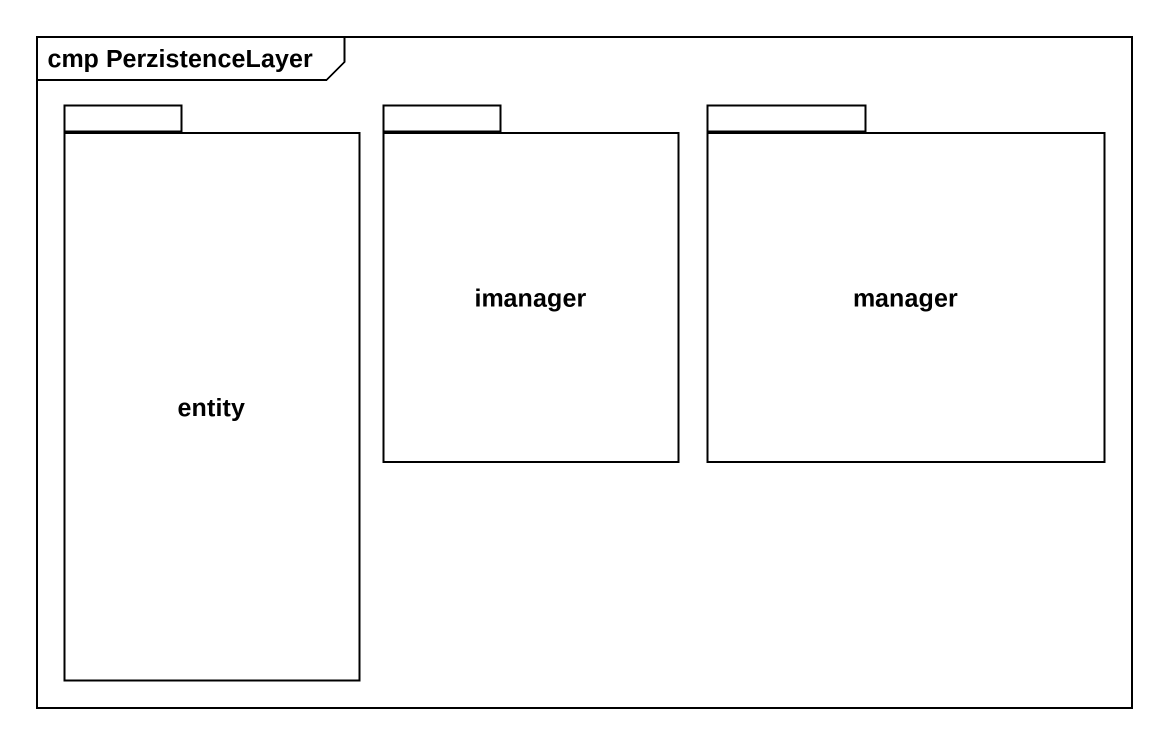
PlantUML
@startuml
mainframe cmp PerzistenceLayer
package "entity" as entity_ {
}
package imanager {
}
package manager {
}
@enduml
